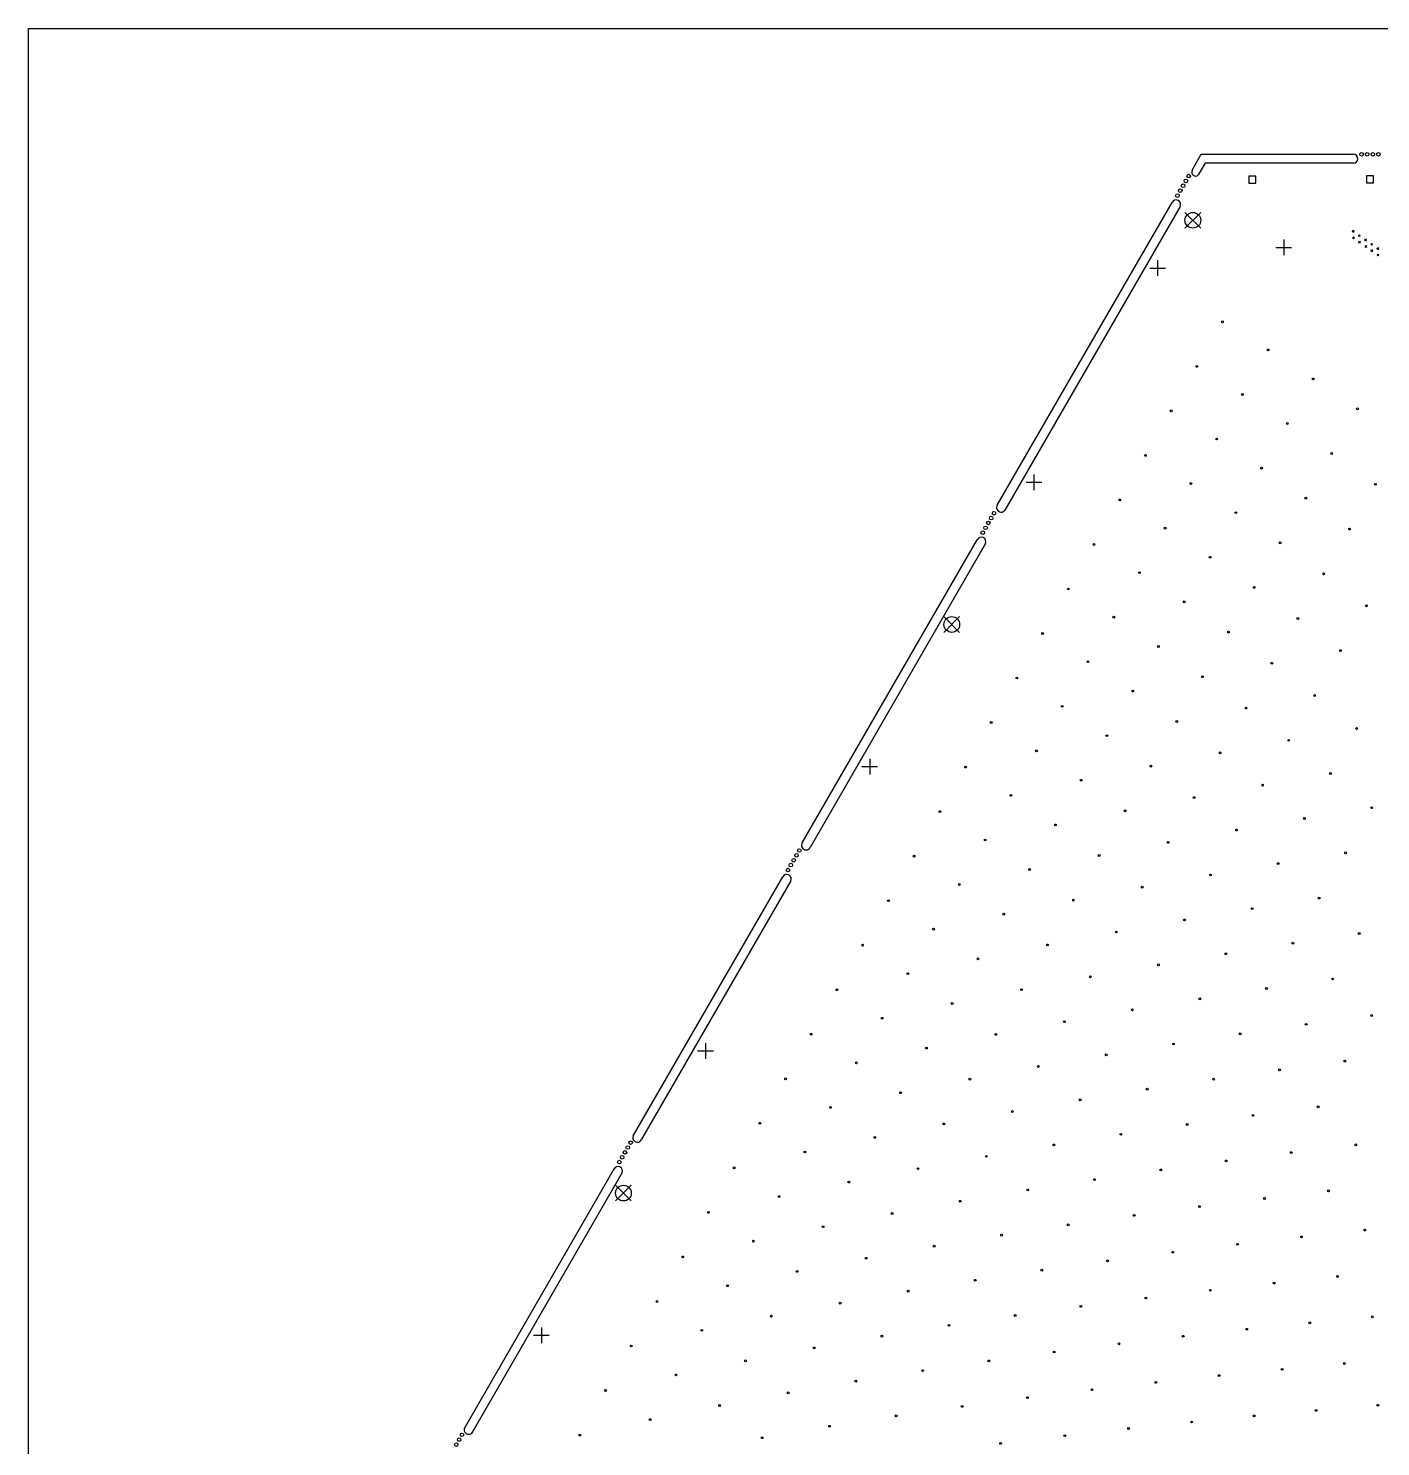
# Model space of a CAD drawing. Extents: x 37 to 649, y -63 to 570.
# Drawn here: x 38.6 to 339.3, y 254.6 to 570 of the extents above; entities that cross this region are included whole.
import ezdxf

# ---------------------------------------------------------------- set-up
doc = ezdxf.new("R2010")
doc.units = 0
doc.layers.add('BLACK', color=7, linetype='CONTINUOUS')

msp = doc.modelspace()

# ---------------------------------------------------------------- linework, layer by layer
at = {"layer": 'BLACK', "linetype": 'CONTINUOUS'}
for p, q in [((38.594, 570.004), (648.594, 570.004)), ((38.594, 90.802), (38.594, 570.004)), ((297.35, 538.467), (299.379652, 542.002422)), ((300.228324, 540.008191), (298.725, 537.403)), ((299.380993, 542.002422), (333.232, 542.008)), ((333.231, 540.008), (300.228324, 540.008191)), ((311.507825, 537.147825), (309.952175, 537.147825)), ((309.952175, 537.147825), (309.952175, 535.592175)), ((311.507825, 535.592175), (311.507825, 537.147825)), ((337.657825, 537.177825), (336.102175, 537.177825)), ((336.102175, 537.177825), (336.102175, 535.622175)), ((337.657825, 535.622175), (337.657825, 537.177825)), ((309.952175, 535.592175), (311.507825, 535.592175)), ((336.102175, 535.622175), (337.657825, 535.622175)), ((254.030489, 463.99377), (292.886321, 531.294045)), ((294.692, 530.419), (255.711987, 462.903637)), ((295.77, 529.08), (299.27, 525.58)), ((299.27, 529.08), (295.77, 525.58)), ((332.960705, 525.051576), (333.360705, 524.651576)), ((333.360705, 525.051576), (332.960705, 524.651576)), ((332.991359, 523.629267), (333.391359, 523.229267)), ((333.391359, 523.629267), (332.991359, 523.229267)), ((334.335634, 524.094919), (334.735634, 523.694919)), ((334.735634, 524.094919), (334.335634, 523.694919)), ((315.96, 521.29), (319.46, 521.29)), ((317.71, 523.04), (317.71, 519.54)), ((334.366289, 522.672609), (334.766289, 522.272609)), ((334.766289, 522.672609), (334.366289, 522.272609)), ((335.710564, 523.138262), (336.110564, 522.738262)), ((336.110564, 523.138262), (335.710564, 522.738262)), ((335.741217, 521.71595), (336.141217, 521.31595)), ((336.141217, 521.71595), (335.741217, 521.31595)), ((337.085492, 522.181602), (337.485492, 521.781602)), ((337.485492, 522.181602), (337.085492, 521.781602)), ((337.116147, 520.759293), (337.516147, 520.359293)), ((337.516147, 520.759293), (337.116147, 520.359293)), ((338.460422, 521.224945), (338.860422, 520.824945)), ((338.860422, 521.224945), (338.460422, 520.824945)), ((289.67, 518.45), (289.67, 514.95)), ((338.491076, 519.802634), (338.891076, 519.402634)), ((338.891076, 519.802634), (338.491076, 519.402634)), ((287.92, 516.7), (291.42, 516.7)), ((262.17, 470.82), (262.17, 467.32)), ((260.42, 469.07), (263.92, 469.07)), ((210.674489, 388.893039), (249.594826, 456.305041)), ((251.405173, 455.45496), (212.402986, 387.894706)), ((242.16, 439.21), (245.66, 435.71)), ((245.66, 439.21), (242.16, 435.71)), ((225.66, 407.6), (225.66, 404.1)), ((223.91, 405.85), (227.41, 405.85)), ((173.081796, 323.78519), (206.327441, 381.368615)), ((208.093518, 380.430017), (174.846, 322.843)), ((189.16, 344.38), (189.16, 340.88)), ((187.41, 342.63), (190.91, 342.63)), ((168.804899, 316.365681), (135.622466, 258.897508)), ((137.347508, 257.884926), (170.608307, 315.494319)), ((169.16, 312.77), (172.66, 309.27)), ((172.66, 312.77), (169.16, 309.27)), ((152.66, 281.17), (152.66, 277.67)), ((150.91, 279.42), (154.41, 279.42))]:
    msp.add_line(p, q, dxfattribs=at)
at = {"layer": 'BLACK'}
for centre, radius in [((335.03, 542), 0.4), ((336.28, 542), 0.4), ((337.53, 542), 0.4), ((338.78, 542), 0.4), ((295.968, 536.085), 0.4), ((296.598, 537.166), 0.4), ((294.095, 532.828), 0.4), ((294.719, 533.918), 0.4), ((295.348, 534.999), 0.4), ((297.52, 527.33), 1.75), ((304.117026, 504.747814), 0.2), ((314.249026, 498.503014), 0.2), ((298.402026, 494.848514), 0.2), ((324.253026, 492.054714), 0.2), ((308.529026, 488.598614), 0.2), ((292.687026, 484.949114), 0.2), ((334.124026, 485.405814), 0.2), ((318.525026, 482.141514), 0.2), ((302.809026, 478.693914), 0.2), ((286.972026, 475.049614), 0.2), ((328.387026, 475.479814), 0.2), ((312.798026, 472.227614), 0.2), ((297.089026, 468.789014), 0.2), ((338.109026, 468.617014), 0.2), ((281.257026, 465.150014), 0.2), ((322.648026, 465.553014), 0.2), ((252.052, 460.029), 0.4), ((252.672, 461.115), 0.4), ((253.302, 462.196), 0.4), ((307.070026, 462.313014), 0.2), ((250.799, 457.858), 0.4), ((251.423, 458.948), 0.4), ((291.368026, 458.884014), 0.2), ((332.356026, 458.673014), 0.2), ((275.542026, 455.250014), 0.2), ((316.909026, 455.625014), 0.2), ((301.341026, 452.398014), 0.2), ((285.648026, 448.978014), 0.2), ((326.603026, 448.727014), 0.2), ((269.826026, 445.351014), 0.2), ((311.169026, 445.695014), 0.2), ((295.611026, 442.482014), 0.2), ((336.147026, 441.623014), 0.2), ((243.91, 437.46), 1.75), ((279.927026, 439.072014), 0.2), ((320.847026, 438.779014), 0.2), ((264.111026, 435.451014), 0.2), ((305.427026, 435.764014), 0.2), ((289.881026, 432.565014), 0.2), ((274.205026, 429.166014), 0.2), ((315.090026, 428.829014), 0.2), ((330.373026, 431.652014), 0.2), ((258.396026, 425.551014), 0.2), ((299.684026, 425.832014), 0.2), ((284.150026, 422.647014), 0.2), ((268.484026, 419.259014), 0.2), ((324.596026, 421.679014), 0.2), ((309.331026, 418.877014), 0.2), ((252.680026, 415.651014), 0.2), ((293.940026, 415.898014), 0.2), ((333.939026, 414.319014), 0.2), ((278.418026, 412.729014), 0.2), ((318.816026, 411.703014), 0.2), ((262.761026, 409.352014), 0.2), ((303.570026, 408.922014), 0.2), ((246.965026, 405.750014), 0.2), ((288.194026, 405.963014), 0.2), ((328.135026, 404.315014), 0.2), ((272.686026, 402.809014), 0.2), ((313.034026, 401.724014), 0.2), ((257.039026, 399.445014), 0.2), ((297.806026, 398.965014), 0.2), ((241.249026, 395.850014), 0.2), ((282.447026, 396.026014), 0.2), ((322.327026, 394.306014), 0.2), ((337.283026, 396.716014), 0.2), ((266.952026, 392.889014), 0.2), ((307.248026, 391.740014), 0.2), ((251.316026, 389.537014), 0.2), ((292.040026, 389.006014), 0.2), ((208.761, 385.029), 0.4), ((209.381, 386.115), 0.4), ((210.011, 387.196), 0.4), ((235.534026, 385.950014), 0.2), ((276.698026, 386.087014), 0.2), ((331.445026, 386.673014), 0.2), ((207.508, 382.858), 0.4), ((208.132, 383.948), 0.4), ((261.218026, 382.967014), 0.2), ((301.458026, 381.753014), 0.2), ((316.514026, 384.292014), 0.2), ((245.593026, 379.628014), 0.2), ((286.271026, 379.043014), 0.2), ((229.818026, 376.049014), 0.2), ((270.948026, 376.146014), 0.2), ((325.601026, 376.625014), 0.2), ((255.482026, 373.044014), 0.2), ((310.697026, 374.273014), 0.2), ((239.869026, 369.719014), 0.2), ((280.500026, 369.078014), 0.2), ((295.665026, 371.762014), 0.2), ((224.102026, 366.148014), 0.2), ((265.195026, 366.203014), 0.2), ((319.749026, 366.569014), 0.2), ((334.501026, 368.742014), 0.2), ((249.746026, 363.120014), 0.2), ((304.874026, 364.249014), 0.2), ((234.145026, 359.809014), 0.2), ((289.868026, 361.767014), 0.2), ((218.386026, 356.247014), 0.2), ((259.441026, 356.258014), 0.2), ((274.725026, 359.109014), 0.2), ((313.891026, 356.507014), 0.2), ((328.611026, 358.647014), 0.2), ((244.008026, 353.195014), 0.2), ((299.045026, 354.218014), 0.2), ((228.420026, 349.899014), 0.2), ((284.066026, 351.767014), 0.2), ((337.277026, 350.510014), 0.2), ((268.948026, 349.136014), 0.2), ((322.713026, 348.542014), 0.2), ((212.671026, 346.346014), 0.2), ((253.684026, 346.310014), 0.2), ((293.210026, 344.182014), 0.2), ((308.026026, 346.437014), 0.2), ((238.268026, 343.268014), 0.2), ((278.259026, 341.762014), 0.2), ((222.694026, 339.988014), 0.2), ((263.166026, 339.160014), 0.2), ((316.804026, 338.428014), 0.2), ((331.332026, 340.359014), 0.2), ((206.955026, 336.444014), 0.2), ((247.925026, 336.360014), 0.2), ((287.368026, 334.139014), 0.2), ((302.152026, 336.359014), 0.2), ((232.528026, 333.339014), 0.2), ((272.447026, 331.751014), 0.2), ((216.968026, 330.076014), 0.2), ((257.381026, 329.180014), 0.2), ((310.885026, 328.304014), 0.2), ((325.374026, 330.197014), 0.2), ((201.238026, 326.543014), 0.2), ((242.163026, 326.407014), 0.2), ((296.269026, 326.273014), 0.2), ((172.506, 322.247), 0.4), ((226.785026, 323.409014), 0.2), ((266.630026, 321.735014), 0.2), ((281.519026, 324.088014), 0.2), ((333.731026, 321.749014), 0.2), ((170.627, 318.999), 0.4), ((171.256, 320.08), 0.4), ((171.876, 321.166), 0.4), ((211.241026, 320.163014), 0.2), ((251.592026, 319.196014), 0.2), ((319.403026, 320.023014), 0.2), ((170.003, 317.909), 0.4), ((195.522026, 316.641014), 0.2), ((236.398026, 316.450014), 0.2), ((290.376026, 316.177014), 0.2), ((304.954026, 318.170014), 0.2), ((170.91, 311.02), 1.75), ((221.041026, 313.477014), 0.2), ((275.663026, 314.030014), 0.2), ((205.513026, 310.249014), 0.2), ((245.798026, 309.206014), 0.2), ((260.806026, 311.712014), 0.2), ((313.418026, 309.836014), 0.2), ((327.701026, 311.521014), 0.2), ((189.806026, 306.739014), 0.2), ((230.630026, 306.491014), 0.2), ((284.473026, 306.071014), 0.2), ((299.011026, 308.024014), 0.2), ((215.295026, 303.543014), 0.2), ((269.797026, 303.963014), 0.2), ((335.773026, 302.803014), 0.2), ((199.785026, 300.335014), 0.2), ((254.975026, 301.683014), 0.2), ((307.417026, 299.635014), 0.2), ((321.654026, 301.277014), 0.2), ((184.089026, 296.836014), 0.2), ((224.859026, 296.528014), 0.2), ((239.999026, 299.212014), 0.2), ((293.054026, 297.865014), 0.2), ((209.547026, 293.606014), 0.2), ((263.923026, 293.887014), 0.2), ((278.559026, 295.955014), 0.2), ((194.055026, 290.419014), 0.2), ((249.137026, 291.646014), 0.2), ((315.587026, 291.017014), 0.2), ((329.656026, 292.499014), 0.2), ((178.373026, 286.933014), 0.2), ((234.194026, 289.212014), 0.2), ((287.083026, 287.694014), 0.2), ((301.399026, 289.419014), 0.2), ((203.797026, 283.667014), 0.2), ((219.084026, 286.561014), 0.2), ((258.038026, 283.802014), 0.2), ((272.632026, 285.827014), 0.2), ((188.324026, 280.502014), 0.2), ((243.291026, 281.602014), 0.2), ((309.500026, 280.739014), 0.2), ((323.516026, 282.176014), 0.2), ((337.419026, 283.509014), 0.2), ((228.384026, 279.205014), 0.2), ((281.095026, 277.508014), 0.2), ((295.362026, 279.187014), 0.2), ((172.656026, 277.030014), 0.2), ((213.305026, 276.589014), 0.2), ((266.691026, 275.686014), 0.2), ((198.044026, 273.726014), 0.2), ((237.437026, 271.549014), 0.2), ((252.142026, 273.706014), 0.2), ((317.351026, 271.833014), 0.2), ((331.198026, 273.119014), 0.2), ((182.592026, 270.584014), 0.2), ((222.566026, 269.193014), 0.2), ((289.305026, 268.938014), 0.2), ((303.389026, 270.443014), 0.2), ((166.939026, 267.126014), 0.2), ((207.521026, 266.613014), 0.2), ((260.736026, 265.532014), 0.2), ((275.090026, 267.306014), 0.2), ((192.289026, 263.782014), 0.2), ((246.233026, 263.598014), 0.2), ((324.946026, 262.707014), 0.2), ((338.626026, 263.853014), 0.2), ((176.859026, 260.664014), 0.2), ((216.742026, 259.173014), 0.2), ((231.572026, 261.486014), 0.2), ((283.225026, 258.671014), 0.2), ((297.253026, 260.126014), 0.2), ((311.157026, 261.468014), 0.2), ((133.755, 255.111), 0.4), ((134.375, 256.197), 0.4), ((135.005, 257.278), 0.4), ((161.222026, 257.222014), 0.2), ((201.732026, 256.632014), 0.2), ((254.763026, 255.363014), 0.2), ((269.065026, 257.088014), 0.2)]:
    msp.add_circle(centre, radius, dxfattribs=at)
for centre, radius, start, end in [((333.231, 541.0071), 0.99902, -90, 89.99959854), ((298.1303, 538.0535), 0.881372, -207.73606021, -47.56587436), ((293.7898, 530.8558), 1.002323, -25.83393822, 154.16139686), ((254.866731, 463.44258), 1.002456, -213.35599946, -32.52195901), ((250.5, 455.88), 0.999999, -25.15323349, 154.84671465), ((211.5073, 388.3394), 1.000003, -213.57700343, -26.40367496), ((207.2105, 380.8993), 1.000026, -27.98905629, 152.01094371), ((173.9639, 323.3141), 1.000018, -208.10082527, -28.10517865), ((169.705, 315.93), 1, -25.82863843, 154.17136157), ((136.485, 258.3915), 0.999961, -210.39813732, -30.39681545)]:
    msp.add_arc(centre, radius, start, end, dxfattribs=at)

doc.saveas('drawing.dxf')
